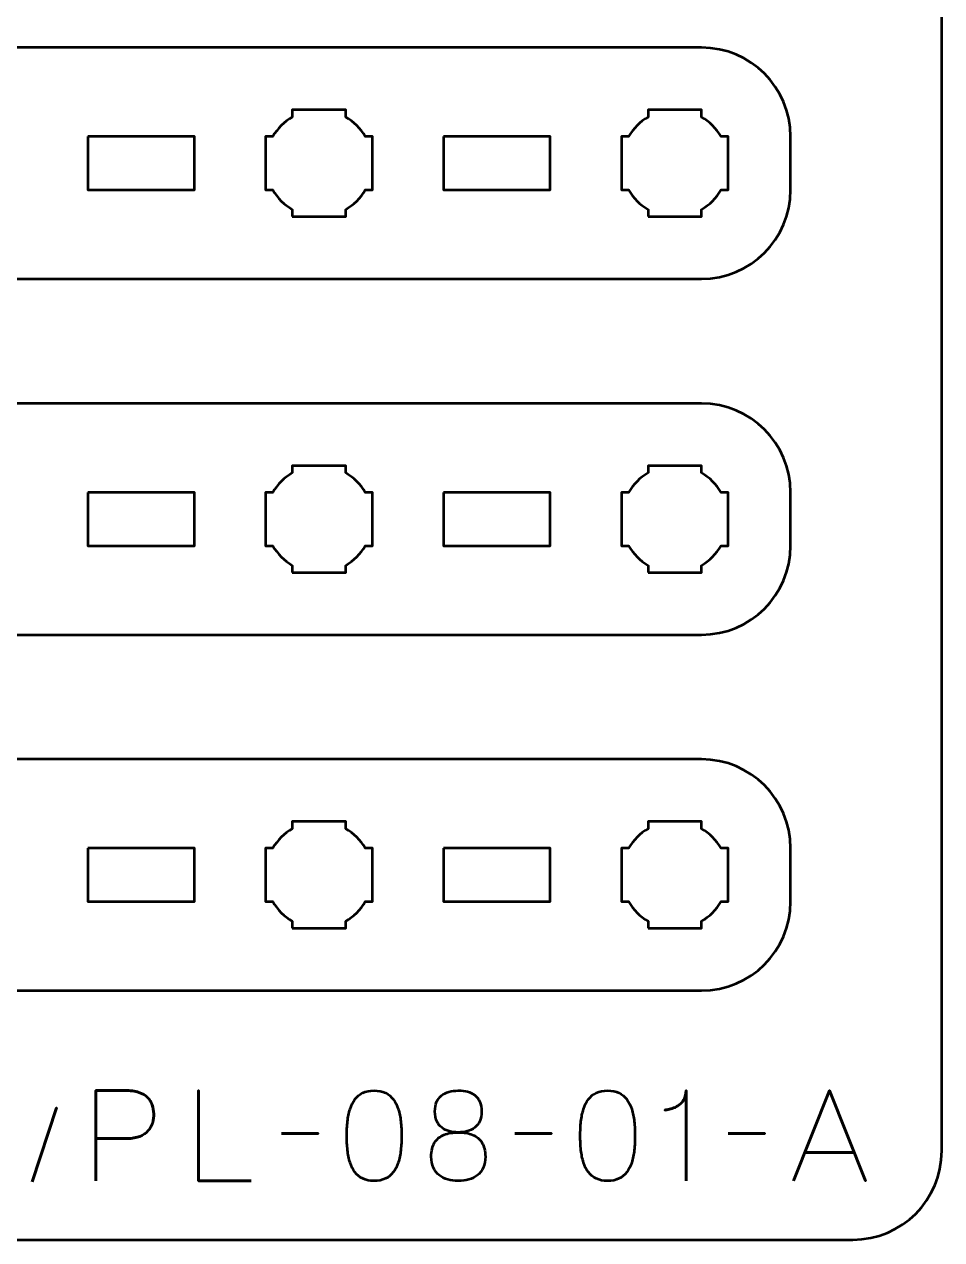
# Model space of a CAD drawing. Header units: centimetres. Extents: x -21 to 0, y -29.7 to 0.
# Drawn here: x -5.16 to 0, y -29.7 to -22.87 of the extents above; entities that cross this region are included whole.
import ezdxf

# ---------------------------------------------------------------- set-up
doc = ezdxf.new("R2010")
doc.units = ezdxf.units.CM
doc.header["$MEASUREMENT"] = 0
doc.layers.add('Layer 1', color=7, linetype='Continuous')

msp = doc.modelspace()

# ---------------------------------------------------------------- linework, layer by layer
at = {"layer": 'Layer 1', "color": 1, "lineweight": 53}
msp.add_open_spline([(-21.00003, -29.19995), (-21.00003, -29.19995), (-21.00003, -5.89992), (-21.00003, -5.89992), (-21.00003, -5.89992), (-21.00003, -5.81709), (-20.93286, -5.74992), (-20.85003, -5.74992), (-20.85003, -5.74992), (-20.7672, -5.74992), (-20.70003, -5.68275), (-20.70003, -5.59992), (-20.70003, -5.59992), (-20.70003, -5.51709), (-20.7672, -5.44992), (-20.85003, -5.44992), (-20.85003, -5.44992), (-20.93286, -5.44992), (-21.00003, -5.38275), (-21.00003, -5.29992), (-21.00003, -5.29992), (-21.00003, -5.21709), (-20.93286, -5.14992), (-20.85003, -5.14992), (-20.85003, -5.14992), (-20.7672, -5.14992), (-20.70003, -5.08275), (-20.70003, -4.99992), (-20.70003, -4.99992), (-20.70003, -4.91709), (-20.7672, -4.84992), (-20.85003, -4.84992), (-20.85003, -4.84992), (-20.93286, -4.84992), (-21.00003, -4.78275), (-21.00003, -4.69992), (-21.00003, -4.69992), (-21.00003, -4.61709), (-20.93286, -4.54992), (-20.85003, -4.54992), (-20.85003, -4.54992), (-20.7672, -4.54992), (-20.70003, -4.48275), (-20.70003, -4.39992), (-20.70003, -4.39992), (-20.70003, -4.31709), (-20.7672, -4.24992), (-20.85003, -4.24992), (-20.85003, -4.24992), (-20.93286, -4.24992), (-21.00003, -4.18275), (-21.00003, -4.09992), (-21.00003, -4.09992), (-21.00003, -4.01709), (-20.93286, -3.94992), (-20.85003, -3.94992), (-20.85003, -3.94992), (-20.7672, -3.94992), (-20.70003, -3.88275), (-20.70003, -3.79992), (-20.70003, -3.79992), (-20.70003, -3.71709), (-20.7672, -3.64992), (-20.85003, -3.64992), (-20.85003, -3.64992), (-20.93286, -3.64992), (-21.00003, -3.58275), (-21.00003, -3.49992), (-21.00003, -3.49992), (-21.00003, -3.41709), (-20.93286, -3.34992), (-20.85003, -3.34992), (-20.85003, -3.34992), (-20.7672, -3.34992), (-20.70003, -3.28275), (-20.70003, -3.19992), (-20.70003, -3.19992), (-20.70003, -3.11709), (-20.7672, -3.04992), (-20.85003, -3.04992), (-20.85003, -3.04992), (-20.93286, -3.04992), (-21.00003, -2.98275), (-21.00003, -2.89992), (-21.00003, -2.89992), (-21.00003, -2.81709), (-20.93286, -2.74992), (-20.85003, -2.74992), (-20.85003, -2.74992), (-20.7672, -2.74992), (-20.70003, -2.68275), (-20.70003, -2.59992), (-20.70003, -2.59992), (-20.70003, -2.51709), (-20.7672, -2.44992), (-20.85003, -2.44992), (-20.85003, -2.44992), (-20.93286, -2.44992), (-21.00003, -2.38275), (-21.00003, -2.29992), (-21.00003, -2.29992), (-21.00003, -2.21709), (-20.93286, -2.14992), (-20.85003, -2.14992), (-20.85003, -2.14992), (-20.7672, -2.14992), (-20.70003, -2.08275), (-20.70003, -1.99992), (-20.70003, -1.99992), (-20.70003, -1.91709), (-20.7672, -1.84992), (-20.85003, -1.84992), (-20.85003, -1.84992), (-20.93286, -1.84992), (-21.00003, -1.78275), (-21.00003, -1.69992), (-21.00003, -1.69992), (-21.00003, -1.61709), (-20.93286, -1.54992), (-20.85003, -1.54992), (-20.85003, -1.54992), (-20.7672, -1.54992), (-20.70003, -1.48275), (-20.70003, -1.39992), (-20.70003, -1.39992), (-20.70003, -1.31709), (-20.7672, -1.24992), (-20.85003, -1.24992), (-20.85003, -1.24992), (-20.93286, -1.24992), (-21.00003, -1.18275), (-21.00003, -1.09992), (-21.00003, -1.09992), (-21.00003, -1.09992), (-21.00003, -0.49992), (-21.00003, -0.49992), (-21.00003, -0.49992), (-21.00003, -0.22295), (-20.77694, 0.00004), (-20.49994, 0.00004), (-20.49994, 0.00004), (-20.49994, 0.00004), (-0.50008, 0.00004), (-0.50008, 0.00004), (-0.50008, 0.00004), (-0.22294, 0.00004), (0.00002, -0.22295), (0.00002, -0.49992), (0.00002, -0.49992), (0.00002, -0.49992), (0.00002, -29.19995), (0.00002, -29.19995), (0.00002, -29.19995), (0.00002, -29.47695), (-0.22294, -29.70004), (-0.50008, -29.70004), (-0.50008, -29.70004), (-0.50008, -29.70004), (-20.49994, -29.70004), (-20.49994, -29.70004), (-20.49994, -29.70004), (-20.77694, -29.70004), (-21.00003, -29.47695), (-21.00003, -29.19995)], degree=3, knots=[0, 0, 0, 0, 0.0243902, 0.0243902, 0.0243902, 0.0243902, 0.0487805, 0.0487805, 0.0487805, 0.0487805, 0.0731707, 0.0731707, 0.0731707, 0.0731707, 0.097561, 0.097561, 0.097561, 0.097561, 0.1219512, 0.1219512, 0.1219512, 0.1219512, 0.1463415, 0.1463415, 0.1463415, 0.1463415, 0.1707317, 0.1707317, 0.1707317, 0.1707317, 0.195122, 0.195122, 0.195122, 0.195122, 0.2195122, 0.2195122, 0.2195122, 0.2195122, 0.2439024, 0.2439024, 0.2439024, 0.2439024, 0.2682927, 0.2682927, 0.2682927, 0.2682927, 0.2926829, 0.2926829, 0.2926829, 0.2926829, 0.3170732, 0.3170732, 0.3170732, 0.3170732, 0.3414634, 0.3414634, 0.3414634, 0.3414634, 0.3658537, 0.3658537, 0.3658537, 0.3658537, 0.3902439, 0.3902439, 0.3902439, 0.3902439, 0.4146341, 0.4146341, 0.4146341, 0.4146341, 0.4390244, 0.4390244, 0.4390244, 0.4390244, 0.4634146, 0.4634146, 0.4634146, 0.4634146, 0.4878049, 0.4878049, 0.4878049, 0.4878049, 0.5121951, 0.5121951, 0.5121951, 0.5121951, 0.5365854, 0.5365854, 0.5365854, 0.5365854, 0.5609756, 0.5609756, 0.5609756, 0.5609756, 0.5853659, 0.5853659, 0.5853659, 0.5853659, 0.6097561, 0.6097561, 0.6097561, 0.6097561, 0.6341463, 0.6341463, 0.6341463, 0.6341463, 0.6585366, 0.6585366, 0.6585366, 0.6585366, 0.6829268, 0.6829268, 0.6829268, 0.6829268, 0.7073171, 0.7073171, 0.7073171, 0.7073171, 0.7317073, 0.7317073, 0.7317073, 0.7317073, 0.7560976, 0.7560976, 0.7560976, 0.7560976, 0.7804878, 0.7804878, 0.7804878, 0.7804878, 0.804878, 0.804878, 0.804878, 0.804878, 0.8292683, 0.8292683, 0.8292683, 0.8292683, 0.8536585, 0.8536585, 0.8536585, 0.8536585, 0.8780488, 0.8780488, 0.8780488, 0.8780488, 0.902439, 0.902439, 0.902439, 0.902439, 0.9268293, 0.9268293, 0.9268293, 0.9268293, 0.9512195, 0.9512195, 0.9512195, 0.9512195, 0.9756098, 0.9756098, 0.9756098, 0.9756098, 1, 1, 1, 1], dxfattribs=at)
at = {"layer": 'Layer 1', "color": 3, "lineweight": 53}
for points in [[(-15.64994, -23), (-15.64994, -23), (-1.35006, -23), (-1.35006, -23), (-1.35006, -23), (-1.07292, -23), (-0.84996, -23.22309), (-0.84996, -23.50009), (-0.84996, -23.50009), (-0.84996, -23.50009), (-0.84996, -23.8001), (-0.84996, -23.8001), (-0.84996, -23.8001), (-0.84996, -24.07706), (-1.07292, -24.30002), (-1.35006, -24.30002), (-1.35006, -24.30002), (-1.35006, -24.30002), (-15.64994, -24.30002), (-15.64994, -24.30002), (-15.64994, -24.30002), (-15.92694, -24.30002), (-16.15004, -24.07706), (-16.15004, -23.8001), (-16.15004, -23.8001), (-16.15004, -23.8001), (-16.15004, -23.50009), (-16.15004, -23.50009), (-16.15004, -23.50009), (-16.15004, -23.22309), (-15.92694, -23), (-15.64994, -23)], [(-15.64994, -25), (-15.64994, -25), (-1.35006, -25), (-1.35006, -25), (-1.35006, -25), (-1.07292, -25), (-0.84996, -25.22309), (-0.84996, -25.50009), (-0.84996, -25.50009), (-0.84996, -25.50009), (-0.84996, -25.8001), (-0.84996, -25.8001), (-0.84996, -25.8001), (-0.84996, -26.07706), (-1.07292, -26.30002), (-1.35006, -26.30002), (-1.35006, -26.30002), (-1.35006, -26.30002), (-15.64994, -26.30002), (-15.64994, -26.30002), (-15.64994, -26.30002), (-15.92694, -26.30002), (-16.15004, -26.07706), (-16.15004, -25.8001), (-16.15004, -25.8001), (-16.15004, -25.8001), (-16.15004, -25.50009), (-16.15004, -25.50009), (-16.15004, -25.50009), (-16.15004, -25.22309), (-15.92694, -25), (-15.64994, -25)], [(-15.64994, -27), (-15.64994, -27), (-1.35006, -27), (-1.35006, -27), (-1.35006, -27), (-1.07292, -27), (-0.84996, -27.22309), (-0.84996, -27.50009), (-0.84996, -27.50009), (-0.84996, -27.50009), (-0.84996, -27.8001), (-0.84996, -27.8001), (-0.84996, -27.8001), (-0.84996, -28.07706), (-1.07292, -28.30002), (-1.35006, -28.30002), (-1.35006, -28.30002), (-1.35006, -28.30002), (-15.64994, -28.30002), (-15.64994, -28.30002), (-15.64994, -28.30002), (-15.92694, -28.30002), (-16.15004, -28.07706), (-16.15004, -27.8001), (-16.15004, -27.8001), (-16.15004, -27.8001), (-16.15004, -27.50009), (-16.15004, -27.50009), (-16.15004, -27.50009), (-16.15004, -27.22309), (-15.92694, -27), (-15.64994, -27)]]:
    msp.add_open_spline(points, degree=3, knots=[0, 0, 0, 0, 0.125, 0.125, 0.125, 0.125, 0.25, 0.25, 0.25, 0.25, 0.375, 0.375, 0.375, 0.375, 0.5, 0.5, 0.5, 0.5, 0.625, 0.625, 0.625, 0.625, 0.75, 0.75, 0.75, 0.75, 0.875, 0.875, 0.875, 0.875, 1, 1, 1, 1], dxfattribs=at)
at = {"layer": 'Layer 1', "lineweight": 53}
for points, knots in [([(-3.64999, -23.95003), (-3.64999, -23.95003), (-3.64999, -23.90992), (-3.64999, -23.90992), (-3.64999, -23.90992), (-3.69561, -23.8836), (-3.7335, -23.84557), (-3.75981, -23.8001), (-3.75981, -23.8001), (-3.75981, -23.8001), (-3.80006, -23.8001), (-3.80006, -23.8001), (-3.80006, -23.8001), (-3.80006, -23.8001), (-3.80006, -23.65002), (-3.80006, -23.65002), (-3.80006, -23.65002), (-3.80006, -23.65002), (-3.80006, -23.50009), (-3.80006, -23.50009), (-3.80006, -23.50009), (-3.80006, -23.50009), (-3.75981, -23.50009), (-3.75981, -23.50009), (-3.75981, -23.50009), (-3.7335, -23.45448), (-3.69561, -23.41656), (-3.64999, -23.39024), (-3.64999, -23.39024), (-3.64999, -23.39024), (-3.64999, -23.35002), (-3.64999, -23.35002), (-3.64999, -23.35002), (-3.64999, -23.35002), (-3.50006, -23.35002), (-3.50006, -23.35002), (-3.50006, -23.35002), (-3.50006, -23.35002), (-3.34999, -23.35002), (-3.34999, -23.35002), (-3.34999, -23.35002), (-3.34999, -23.35002), (-3.34999, -23.39024), (-3.34999, -23.39024), (-3.34999, -23.39024), (-3.30452, -23.41656), (-3.26649, -23.45448), (-3.24017, -23.50009), (-3.24017, -23.50009), (-3.24017, -23.50009), (-3.20006, -23.50009), (-3.20006, -23.50009), (-3.20006, -23.50009), (-3.20006, -23.50009), (-3.20006, -23.65002), (-3.20006, -23.65002), (-3.20006, -23.65002), (-3.20006, -23.65002), (-3.20006, -23.8001), (-3.20006, -23.8001), (-3.20006, -23.8001), (-3.20006, -23.8001), (-3.24017, -23.8001), (-3.24017, -23.8001), (-3.24017, -23.8001), (-3.26649, -23.84557), (-3.30452, -23.8836), (-3.34999, -23.90992), (-3.34999, -23.90992), (-3.34999, -23.90992), (-3.34999, -23.95003), (-3.34999, -23.95003), (-3.34999, -23.95003), (-3.34999, -23.95003), (-3.50006, -23.95003), (-3.50006, -23.95003), (-3.50006, -23.95003), (-3.50006, -23.95003), (-3.64999, -23.95003), (-3.64999, -23.95003)], [0, 0, 0, 0, 0.05, 0.05, 0.05, 0.05, 0.1, 0.1, 0.1, 0.1, 0.15, 0.15, 0.15, 0.15, 0.2, 0.2, 0.2, 0.2, 0.25, 0.25, 0.25, 0.25, 0.3, 0.3, 0.3, 0.3, 0.35, 0.35, 0.35, 0.35, 0.4, 0.4, 0.4, 0.4, 0.45, 0.45, 0.45, 0.45, 0.5, 0.5, 0.5, 0.5, 0.55, 0.55, 0.55, 0.55, 0.6, 0.6, 0.6, 0.6, 0.65, 0.65, 0.65, 0.65, 0.7, 0.7, 0.7, 0.7, 0.75, 0.75, 0.75, 0.75, 0.8, 0.8, 0.8, 0.8, 0.85, 0.85, 0.85, 0.85, 0.9, 0.9, 0.9, 0.9, 0.95, 0.95, 0.95, 0.95, 1, 1, 1, 1]), ([(-1.65006, -23.95003), (-1.65006, -23.95003), (-1.65006, -23.90992), (-1.65006, -23.90992), (-1.65006, -23.90992), (-1.69553, -23.8836), (-1.73356, -23.84557), (-1.75988, -23.8001), (-1.75988, -23.8001), (-1.75988, -23.8001), (-1.79999, -23.8001), (-1.79999, -23.8001), (-1.79999, -23.8001), (-1.79999, -23.8001), (-1.79999, -23.65002), (-1.79999, -23.65002), (-1.79999, -23.65002), (-1.79999, -23.65002), (-1.79999, -23.50009), (-1.79999, -23.50009), (-1.79999, -23.50009), (-1.79999, -23.50009), (-1.75988, -23.50009), (-1.75988, -23.50009), (-1.75988, -23.50009), (-1.73356, -23.45448), (-1.69553, -23.41656), (-1.65006, -23.39024), (-1.65006, -23.39024), (-1.65006, -23.39024), (-1.65006, -23.35002), (-1.65006, -23.35002), (-1.65006, -23.35002), (-1.65006, -23.35002), (-1.49999, -23.35002), (-1.49999, -23.35002), (-1.49999, -23.35002), (-1.49999, -23.35002), (-1.35006, -23.35002), (-1.35006, -23.35002), (-1.35006, -23.35002), (-1.35006, -23.35002), (-1.35006, -23.39024), (-1.35006, -23.39024), (-1.35006, -23.39024), (-1.30444, -23.41656), (-1.26656, -23.45448), (-1.2402, -23.50009), (-1.2402, -23.50009), (-1.2402, -23.50009), (-1.19999, -23.50009), (-1.19999, -23.50009), (-1.19999, -23.50009), (-1.19999, -23.50009), (-1.19999, -23.65002), (-1.19999, -23.65002), (-1.19999, -23.65002), (-1.19999, -23.65002), (-1.19999, -23.8001), (-1.19999, -23.8001), (-1.19999, -23.8001), (-1.19999, -23.8001), (-1.2402, -23.8001), (-1.2402, -23.8001), (-1.2402, -23.8001), (-1.26656, -23.84557), (-1.30444, -23.8836), (-1.35006, -23.90992), (-1.35006, -23.90992), (-1.35006, -23.90992), (-1.35006, -23.95003), (-1.35006, -23.95003), (-1.35006, -23.95003), (-1.35006, -23.95003), (-1.49999, -23.95003), (-1.49999, -23.95003), (-1.49999, -23.95003), (-1.49999, -23.95003), (-1.65006, -23.95003), (-1.65006, -23.95003)], [0, 0, 0, 0, 0.05, 0.05, 0.05, 0.05, 0.1, 0.1, 0.1, 0.1, 0.15, 0.15, 0.15, 0.15, 0.2, 0.2, 0.2, 0.2, 0.25, 0.25, 0.25, 0.25, 0.3, 0.3, 0.3, 0.3, 0.35, 0.35, 0.35, 0.35, 0.4, 0.4, 0.4, 0.4, 0.45, 0.45, 0.45, 0.45, 0.5, 0.5, 0.5, 0.5, 0.55, 0.55, 0.55, 0.55, 0.6, 0.6, 0.6, 0.6, 0.65, 0.65, 0.65, 0.65, 0.7, 0.7, 0.7, 0.7, 0.75, 0.75, 0.75, 0.75, 0.8, 0.8, 0.8, 0.8, 0.85, 0.85, 0.85, 0.85, 0.9, 0.9, 0.9, 0.9, 0.95, 0.95, 0.95, 0.95, 1, 1, 1, 1]), ([(-4.79998, -23.50009), (-4.79998, -23.50009), (-4.19997, -23.50009), (-4.19997, -23.50009), (-4.19997, -23.50009), (-4.19997, -23.50009), (-4.19997, -23.8001), (-4.19997, -23.8001), (-4.19997, -23.8001), (-4.19997, -23.8001), (-4.79998, -23.8001), (-4.79998, -23.8001), (-4.79998, -23.8001), (-4.79998, -23.8001), (-4.79998, -23.50009), (-4.79998, -23.50009)], [0, 0, 0, 0, 0.25, 0.25, 0.25, 0.25, 0.5, 0.5, 0.5, 0.5, 0.75, 0.75, 0.75, 0.75, 1, 1, 1, 1]), ([(-2.80001, -23.50009), (-2.80001, -23.50009), (-2.20001, -23.50009), (-2.20001, -23.50009), (-2.20001, -23.50009), (-2.20001, -23.50009), (-2.20001, -23.8001), (-2.20001, -23.8001), (-2.20001, -23.8001), (-2.20001, -23.8001), (-2.80001, -23.8001), (-2.80001, -23.8001), (-2.80001, -23.8001), (-2.80001, -23.8001), (-2.80001, -23.50009), (-2.80001, -23.50009)], [0, 0, 0, 0, 0.25, 0.25, 0.25, 0.25, 0.5, 0.5, 0.5, 0.5, 0.75, 0.75, 0.75, 0.75, 1, 1, 1, 1]), ([(-3.64999, -25.95003), (-3.64999, -25.95003), (-3.64999, -25.90992), (-3.64999, -25.90992), (-3.64999, -25.90992), (-3.69561, -25.8836), (-3.7335, -25.84557), (-3.75981, -25.8001), (-3.75981, -25.8001), (-3.75981, -25.8001), (-3.80006, -25.8001), (-3.80006, -25.8001), (-3.80006, -25.8001), (-3.80006, -25.8001), (-3.80006, -25.65002), (-3.80006, -25.65002), (-3.80006, -25.65002), (-3.80006, -25.65002), (-3.80006, -25.50009), (-3.80006, -25.50009), (-3.80006, -25.50009), (-3.80006, -25.50009), (-3.75981, -25.50009), (-3.75981, -25.50009), (-3.75981, -25.50009), (-3.7335, -25.45448), (-3.69561, -25.41656), (-3.64999, -25.39024), (-3.64999, -25.39024), (-3.64999, -25.39024), (-3.64999, -25.35002), (-3.64999, -25.35002), (-3.64999, -25.35002), (-3.64999, -25.35002), (-3.50006, -25.35002), (-3.50006, -25.35002), (-3.50006, -25.35002), (-3.50006, -25.35002), (-3.34999, -25.35002), (-3.34999, -25.35002), (-3.34999, -25.35002), (-3.34999, -25.35002), (-3.34999, -25.39024), (-3.34999, -25.39024), (-3.34999, -25.39024), (-3.30452, -25.41656), (-3.26649, -25.45448), (-3.24017, -25.50009), (-3.24017, -25.50009), (-3.24017, -25.50009), (-3.20006, -25.50009), (-3.20006, -25.50009), (-3.20006, -25.50009), (-3.20006, -25.50009), (-3.20006, -25.65002), (-3.20006, -25.65002), (-3.20006, -25.65002), (-3.20006, -25.65002), (-3.20006, -25.8001), (-3.20006, -25.8001), (-3.20006, -25.8001), (-3.20006, -25.8001), (-3.24017, -25.8001), (-3.24017, -25.8001), (-3.24017, -25.8001), (-3.26649, -25.84557), (-3.30452, -25.8836), (-3.34999, -25.90992), (-3.34999, -25.90992), (-3.34999, -25.90992), (-3.34999, -25.95003), (-3.34999, -25.95003), (-3.34999, -25.95003), (-3.34999, -25.95003), (-3.50006, -25.95003), (-3.50006, -25.95003), (-3.50006, -25.95003), (-3.50006, -25.95003), (-3.64999, -25.95003), (-3.64999, -25.95003)], [0, 0, 0, 0, 0.05, 0.05, 0.05, 0.05, 0.1, 0.1, 0.1, 0.1, 0.15, 0.15, 0.15, 0.15, 0.2, 0.2, 0.2, 0.2, 0.25, 0.25, 0.25, 0.25, 0.3, 0.3, 0.3, 0.3, 0.35, 0.35, 0.35, 0.35, 0.4, 0.4, 0.4, 0.4, 0.45, 0.45, 0.45, 0.45, 0.5, 0.5, 0.5, 0.5, 0.55, 0.55, 0.55, 0.55, 0.6, 0.6, 0.6, 0.6, 0.65, 0.65, 0.65, 0.65, 0.7, 0.7, 0.7, 0.7, 0.75, 0.75, 0.75, 0.75, 0.8, 0.8, 0.8, 0.8, 0.85, 0.85, 0.85, 0.85, 0.9, 0.9, 0.9, 0.9, 0.95, 0.95, 0.95, 0.95, 1, 1, 1, 1]), ([(-1.65006, -25.95003), (-1.65006, -25.95003), (-1.65006, -25.90992), (-1.65006, -25.90992), (-1.65006, -25.90992), (-1.69553, -25.8836), (-1.73356, -25.84557), (-1.75988, -25.8001), (-1.75988, -25.8001), (-1.75988, -25.8001), (-1.79999, -25.8001), (-1.79999, -25.8001), (-1.79999, -25.8001), (-1.79999, -25.8001), (-1.79999, -25.65002), (-1.79999, -25.65002), (-1.79999, -25.65002), (-1.79999, -25.65002), (-1.79999, -25.50009), (-1.79999, -25.50009), (-1.79999, -25.50009), (-1.79999, -25.50009), (-1.75988, -25.50009), (-1.75988, -25.50009), (-1.75988, -25.50009), (-1.73356, -25.45448), (-1.69553, -25.41656), (-1.65006, -25.39024), (-1.65006, -25.39024), (-1.65006, -25.39024), (-1.65006, -25.35002), (-1.65006, -25.35002), (-1.65006, -25.35002), (-1.65006, -25.35002), (-1.49999, -25.35002), (-1.49999, -25.35002), (-1.49999, -25.35002), (-1.49999, -25.35002), (-1.35006, -25.35002), (-1.35006, -25.35002), (-1.35006, -25.35002), (-1.35006, -25.35002), (-1.35006, -25.39024), (-1.35006, -25.39024), (-1.35006, -25.39024), (-1.30444, -25.41656), (-1.26656, -25.45448), (-1.2402, -25.50009), (-1.2402, -25.50009), (-1.2402, -25.50009), (-1.19999, -25.50009), (-1.19999, -25.50009), (-1.19999, -25.50009), (-1.19999, -25.50009), (-1.19999, -25.65002), (-1.19999, -25.65002), (-1.19999, -25.65002), (-1.19999, -25.65002), (-1.19999, -25.8001), (-1.19999, -25.8001), (-1.19999, -25.8001), (-1.19999, -25.8001), (-1.2402, -25.8001), (-1.2402, -25.8001), (-1.2402, -25.8001), (-1.26656, -25.84557), (-1.30444, -25.8836), (-1.35006, -25.90992), (-1.35006, -25.90992), (-1.35006, -25.90992), (-1.35006, -25.95003), (-1.35006, -25.95003), (-1.35006, -25.95003), (-1.35006, -25.95003), (-1.49999, -25.95003), (-1.49999, -25.95003), (-1.49999, -25.95003), (-1.49999, -25.95003), (-1.65006, -25.95003), (-1.65006, -25.95003)], [0, 0, 0, 0, 0.05, 0.05, 0.05, 0.05, 0.1, 0.1, 0.1, 0.1, 0.15, 0.15, 0.15, 0.15, 0.2, 0.2, 0.2, 0.2, 0.25, 0.25, 0.25, 0.25, 0.3, 0.3, 0.3, 0.3, 0.35, 0.35, 0.35, 0.35, 0.4, 0.4, 0.4, 0.4, 0.45, 0.45, 0.45, 0.45, 0.5, 0.5, 0.5, 0.5, 0.55, 0.55, 0.55, 0.55, 0.6, 0.6, 0.6, 0.6, 0.65, 0.65, 0.65, 0.65, 0.7, 0.7, 0.7, 0.7, 0.75, 0.75, 0.75, 0.75, 0.8, 0.8, 0.8, 0.8, 0.85, 0.85, 0.85, 0.85, 0.9, 0.9, 0.9, 0.9, 0.95, 0.95, 0.95, 0.95, 1, 1, 1, 1]), ([(-4.79998, -25.50009), (-4.79998, -25.50009), (-4.19997, -25.50009), (-4.19997, -25.50009), (-4.19997, -25.50009), (-4.19997, -25.50009), (-4.19997, -25.8001), (-4.19997, -25.8001), (-4.19997, -25.8001), (-4.19997, -25.8001), (-4.79998, -25.8001), (-4.79998, -25.8001), (-4.79998, -25.8001), (-4.79998, -25.8001), (-4.79998, -25.50009), (-4.79998, -25.50009)], [0, 0, 0, 0, 0.25, 0.25, 0.25, 0.25, 0.5, 0.5, 0.5, 0.5, 0.75, 0.75, 0.75, 0.75, 1, 1, 1, 1]), ([(-2.80001, -25.50009), (-2.80001, -25.50009), (-2.20001, -25.50009), (-2.20001, -25.50009), (-2.20001, -25.50009), (-2.20001, -25.50009), (-2.20001, -25.8001), (-2.20001, -25.8001), (-2.20001, -25.8001), (-2.20001, -25.8001), (-2.80001, -25.8001), (-2.80001, -25.8001), (-2.80001, -25.8001), (-2.80001, -25.8001), (-2.80001, -25.50009), (-2.80001, -25.50009)], [0, 0, 0, 0, 0.25, 0.25, 0.25, 0.25, 0.5, 0.5, 0.5, 0.5, 0.75, 0.75, 0.75, 0.75, 1, 1, 1, 1]), ([(-3.64999, -27.95003), (-3.64999, -27.95003), (-3.64999, -27.90992), (-3.64999, -27.90992), (-3.64999, -27.90992), (-3.69561, -27.8836), (-3.7335, -27.84557), (-3.75981, -27.8001), (-3.75981, -27.8001), (-3.75981, -27.8001), (-3.80006, -27.8001), (-3.80006, -27.8001), (-3.80006, -27.8001), (-3.80006, -27.8001), (-3.80006, -27.65002), (-3.80006, -27.65002), (-3.80006, -27.65002), (-3.80006, -27.65002), (-3.80006, -27.50009), (-3.80006, -27.50009), (-3.80006, -27.50009), (-3.80006, -27.50009), (-3.75981, -27.50009), (-3.75981, -27.50009), (-3.75981, -27.50009), (-3.7335, -27.45448), (-3.69561, -27.41656), (-3.64999, -27.39024), (-3.64999, -27.39024), (-3.64999, -27.39024), (-3.64999, -27.35002), (-3.64999, -27.35002), (-3.64999, -27.35002), (-3.64999, -27.35002), (-3.50006, -27.35002), (-3.50006, -27.35002), (-3.50006, -27.35002), (-3.50006, -27.35002), (-3.34999, -27.35002), (-3.34999, -27.35002), (-3.34999, -27.35002), (-3.34999, -27.35002), (-3.34999, -27.39024), (-3.34999, -27.39024), (-3.34999, -27.39024), (-3.30452, -27.41656), (-3.26649, -27.45448), (-3.24017, -27.50009), (-3.24017, -27.50009), (-3.24017, -27.50009), (-3.20006, -27.50009), (-3.20006, -27.50009), (-3.20006, -27.50009), (-3.20006, -27.50009), (-3.20006, -27.65002), (-3.20006, -27.65002), (-3.20006, -27.65002), (-3.20006, -27.65002), (-3.20006, -27.8001), (-3.20006, -27.8001), (-3.20006, -27.8001), (-3.20006, -27.8001), (-3.24017, -27.8001), (-3.24017, -27.8001), (-3.24017, -27.8001), (-3.26649, -27.84557), (-3.30452, -27.8836), (-3.34999, -27.90992), (-3.34999, -27.90992), (-3.34999, -27.90992), (-3.34999, -27.95003), (-3.34999, -27.95003), (-3.34999, -27.95003), (-3.34999, -27.95003), (-3.50006, -27.95003), (-3.50006, -27.95003), (-3.50006, -27.95003), (-3.50006, -27.95003), (-3.64999, -27.95003), (-3.64999, -27.95003)], [0, 0, 0, 0, 0.05, 0.05, 0.05, 0.05, 0.1, 0.1, 0.1, 0.1, 0.15, 0.15, 0.15, 0.15, 0.2, 0.2, 0.2, 0.2, 0.25, 0.25, 0.25, 0.25, 0.3, 0.3, 0.3, 0.3, 0.35, 0.35, 0.35, 0.35, 0.4, 0.4, 0.4, 0.4, 0.45, 0.45, 0.45, 0.45, 0.5, 0.5, 0.5, 0.5, 0.55, 0.55, 0.55, 0.55, 0.6, 0.6, 0.6, 0.6, 0.65, 0.65, 0.65, 0.65, 0.7, 0.7, 0.7, 0.7, 0.75, 0.75, 0.75, 0.75, 0.8, 0.8, 0.8, 0.8, 0.85, 0.85, 0.85, 0.85, 0.9, 0.9, 0.9, 0.9, 0.95, 0.95, 0.95, 0.95, 1, 1, 1, 1]), ([(-1.65006, -27.95003), (-1.65006, -27.95003), (-1.65006, -27.90992), (-1.65006, -27.90992), (-1.65006, -27.90992), (-1.69553, -27.8836), (-1.73356, -27.84557), (-1.75988, -27.8001), (-1.75988, -27.8001), (-1.75988, -27.8001), (-1.79999, -27.8001), (-1.79999, -27.8001), (-1.79999, -27.8001), (-1.79999, -27.8001), (-1.79999, -27.65002), (-1.79999, -27.65002), (-1.79999, -27.65002), (-1.79999, -27.65002), (-1.79999, -27.50009), (-1.79999, -27.50009), (-1.79999, -27.50009), (-1.79999, -27.50009), (-1.75988, -27.50009), (-1.75988, -27.50009), (-1.75988, -27.50009), (-1.73356, -27.45448), (-1.69553, -27.41656), (-1.65006, -27.39024), (-1.65006, -27.39024), (-1.65006, -27.39024), (-1.65006, -27.35002), (-1.65006, -27.35002), (-1.65006, -27.35002), (-1.65006, -27.35002), (-1.49999, -27.35002), (-1.49999, -27.35002), (-1.49999, -27.35002), (-1.49999, -27.35002), (-1.35006, -27.35002), (-1.35006, -27.35002), (-1.35006, -27.35002), (-1.35006, -27.35002), (-1.35006, -27.39024), (-1.35006, -27.39024), (-1.35006, -27.39024), (-1.30444, -27.41656), (-1.26656, -27.45448), (-1.2402, -27.50009), (-1.2402, -27.50009), (-1.2402, -27.50009), (-1.19999, -27.50009), (-1.19999, -27.50009), (-1.19999, -27.50009), (-1.19999, -27.50009), (-1.19999, -27.65002), (-1.19999, -27.65002), (-1.19999, -27.65002), (-1.19999, -27.65002), (-1.19999, -27.8001), (-1.19999, -27.8001), (-1.19999, -27.8001), (-1.19999, -27.8001), (-1.2402, -27.8001), (-1.2402, -27.8001), (-1.2402, -27.8001), (-1.26656, -27.84557), (-1.30444, -27.8836), (-1.35006, -27.90992), (-1.35006, -27.90992), (-1.35006, -27.90992), (-1.35006, -27.95003), (-1.35006, -27.95003), (-1.35006, -27.95003), (-1.35006, -27.95003), (-1.49999, -27.95003), (-1.49999, -27.95003), (-1.49999, -27.95003), (-1.49999, -27.95003), (-1.65006, -27.95003), (-1.65006, -27.95003)], [0, 0, 0, 0, 0.05, 0.05, 0.05, 0.05, 0.1, 0.1, 0.1, 0.1, 0.15, 0.15, 0.15, 0.15, 0.2, 0.2, 0.2, 0.2, 0.25, 0.25, 0.25, 0.25, 0.3, 0.3, 0.3, 0.3, 0.35, 0.35, 0.35, 0.35, 0.4, 0.4, 0.4, 0.4, 0.45, 0.45, 0.45, 0.45, 0.5, 0.5, 0.5, 0.5, 0.55, 0.55, 0.55, 0.55, 0.6, 0.6, 0.6, 0.6, 0.65, 0.65, 0.65, 0.65, 0.7, 0.7, 0.7, 0.7, 0.75, 0.75, 0.75, 0.75, 0.8, 0.8, 0.8, 0.8, 0.85, 0.85, 0.85, 0.85, 0.9, 0.9, 0.9, 0.9, 0.95, 0.95, 0.95, 0.95, 1, 1, 1, 1]), ([(-4.79998, -27.50009), (-4.79998, -27.50009), (-4.19997, -27.50009), (-4.19997, -27.50009), (-4.19997, -27.50009), (-4.19997, -27.50009), (-4.19997, -27.8001), (-4.19997, -27.8001), (-4.19997, -27.8001), (-4.19997, -27.8001), (-4.79998, -27.8001), (-4.79998, -27.8001), (-4.79998, -27.8001), (-4.79998, -27.8001), (-4.79998, -27.50009), (-4.79998, -27.50009)], [0, 0, 0, 0, 0.25, 0.25, 0.25, 0.25, 0.5, 0.5, 0.5, 0.5, 0.75, 0.75, 0.75, 0.75, 1, 1, 1, 1]), ([(-2.80001, -27.50009), (-2.80001, -27.50009), (-2.20001, -27.50009), (-2.20001, -27.50009), (-2.20001, -27.50009), (-2.20001, -27.50009), (-2.20001, -27.8001), (-2.20001, -27.8001), (-2.20001, -27.8001), (-2.20001, -27.8001), (-2.80001, -27.8001), (-2.80001, -27.8001), (-2.80001, -27.8001), (-2.80001, -27.8001), (-2.80001, -27.50009), (-2.80001, -27.50009)], [0, 0, 0, 0, 0.25, 0.25, 0.25, 0.25, 0.5, 0.5, 0.5, 0.5, 0.75, 0.75, 0.75, 0.75, 1, 1, 1, 1])]:
    msp.add_open_spline(points, degree=3, knots=knots, dxfattribs=at)
at = {"layer": 'Layer 1', "color": 5, "lineweight": 53}
for points, knots in [([(-4.75502, -29.36992), (-4.75502, -29.36992), (-4.75502, -28.86121), (-4.75502, -28.86121), (-4.75502, -28.86121), (-4.75502, -28.86121), (-4.59274, -28.86121), (-4.59274, -28.86121), (-4.59274, -28.86121), (-4.56028, -28.86133), (-4.53359, -28.86497), (-4.51254, -28.87203), (-4.51254, -28.87203), (-4.49161, -28.87897), (-4.47515, -28.88861), (-4.46327, -28.90084), (-4.46327, -28.90084), (-4.45139, -28.91295), (-4.44293, -28.92683), (-4.43775, -28.94247), (-4.43775, -28.94247), (-4.4327, -28.95811), (-4.42976, -28.97445), (-4.42905, -28.99174), (-4.42905, -28.99174), (-4.42823, -29.00903), (-4.43023, -29.02596), (-4.43493, -29.04242), (-4.43493, -29.04242), (-4.43975, -29.05889), (-4.44787, -29.07382), (-4.45951, -29.08723), (-4.45951, -29.08723), (-4.47103, -29.10063), (-4.48667, -29.11133), (-4.50631, -29.11921), (-4.50631, -29.11921), (-4.52595, -29.12721), (-4.55029, -29.13121), (-4.57933, -29.13144), (-4.57933, -29.13144), (-4.57933, -29.13144), (-4.75502, -29.13144), (-4.75502, -29.13144), (-4.75502, -29.13144), (-4.75502, -29.13144), (-4.57933, -29.13144), (-4.57933, -29.13144), (-4.57933, -29.13144), (-4.55088, -29.13121), (-4.52677, -29.12721), (-4.50725, -29.11921), (-4.50725, -29.11921), (-4.48761, -29.11133), (-4.47197, -29.10063), (-4.46021, -29.08723), (-4.46021, -29.08723), (-4.44857, -29.07382), (-4.44022, -29.05889), (-4.43528, -29.04242), (-4.43528, -29.04242), (-4.43034, -29.02596), (-4.42823, -29.00903), (-4.42905, -28.99174), (-4.42905, -28.99174), (-4.42976, -28.97445), (-4.4327, -28.95811), (-4.43799, -28.94247), (-4.43799, -28.94247), (-4.44316, -28.92683), (-4.45186, -28.91295), (-4.46374, -28.90084), (-4.46374, -28.90084), (-4.47573, -28.88861), (-4.4922, -28.87897), (-4.51313, -28.87203), (-4.51313, -28.87203), (-4.53418, -28.86497), (-4.56064, -28.86133), (-4.59274, -28.86121), (-4.59274, -28.86121), (-4.59274, -28.86121), (-4.75502, -28.86121), (-4.75502, -28.86121), (-4.75502, -28.86121), (-4.75502, -28.86121), (-4.75502, -29.36992), (-4.75502, -29.36992)], [0, 0, 0, 0, 0.0454545, 0.0454545, 0.0454545, 0.0454545, 0.0909091, 0.0909091, 0.0909091, 0.0909091, 0.1363636, 0.1363636, 0.1363636, 0.1363636, 0.1818182, 0.1818182, 0.1818182, 0.1818182, 0.2272727, 0.2272727, 0.2272727, 0.2272727, 0.2727273, 0.2727273, 0.2727273, 0.2727273, 0.3181818, 0.3181818, 0.3181818, 0.3181818, 0.3636364, 0.3636364, 0.3636364, 0.3636364, 0.4090909, 0.4090909, 0.4090909, 0.4090909, 0.4545455, 0.4545455, 0.4545455, 0.4545455, 0.5, 0.5, 0.5, 0.5, 0.5454545, 0.5454545, 0.5454545, 0.5454545, 0.5909091, 0.5909091, 0.5909091, 0.5909091, 0.6363636, 0.6363636, 0.6363636, 0.6363636, 0.6818182, 0.6818182, 0.6818182, 0.6818182, 0.7272727, 0.7272727, 0.7272727, 0.7272727, 0.7727273, 0.7727273, 0.7727273, 0.7727273, 0.8181818, 0.8181818, 0.8181818, 0.8181818, 0.8636364, 0.8636364, 0.8636364, 0.8636364, 0.9090909, 0.9090909, 0.9090909, 0.9090909, 0.9545455, 0.9545455, 0.9545455, 0.9545455, 1, 1, 1, 1]), ([(-3.88083, -29.36992), (-3.88083, -29.36992), (-4.17787, -29.36992), (-4.17787, -29.36992), (-4.17787, -29.36992), (-4.17787, -29.36992), (-4.17787, -28.86121), (-4.17787, -28.86121), (-4.17787, -28.86121), (-4.17787, -28.86121), (-4.17787, -29.36992), (-4.17787, -29.36992), (-4.17787, -29.36992), (-4.17787, -29.36992), (-3.88083, -29.36992), (-3.88083, -29.36992)], [0, 0, 0, 0, 0.25, 0.25, 0.25, 0.25, 0.5, 0.5, 0.5, 0.5, 0.75, 0.75, 0.75, 0.75, 1, 1, 1, 1]), ([(-3.19009, -29.36992), (-3.16539, -29.3698), (-3.14411, -29.36545), (-3.12635, -29.35698), (-3.12635, -29.35698), (-3.10871, -29.34852), (-3.09401, -29.33641), (-3.08225, -29.321), (-3.08225, -29.321), (-3.07061, -29.30548), (-3.06144, -29.28713), (-3.05462, -29.26597), (-3.05462, -29.26597), (-3.04792, -29.2448), (-3.0431, -29.22163), (-3.04039, -29.19623), (-3.04039, -29.19623), (-3.03757, -29.17083), (-3.03616, -29.14414), (-3.03628, -29.11592), (-3.03628, -29.11592), (-3.03616, -29.08781), (-3.03757, -29.06112), (-3.04039, -29.03584), (-3.04039, -29.03584), (-3.0431, -29.01055), (-3.04792, -28.98727), (-3.05462, -28.9661), (-3.05462, -28.9661), (-3.06144, -28.94506), (-3.07061, -28.92671), (-3.08225, -28.91107), (-3.08225, -28.91107), (-3.09401, -28.89555), (-3.10871, -28.88344), (-3.12635, -28.87497), (-3.12635, -28.87497), (-3.14411, -28.86639), (-3.16539, -28.86203), (-3.19009, -28.86192), (-3.19009, -28.86192), (-3.21478, -28.86203), (-3.23607, -28.86639), (-3.25382, -28.87497), (-3.25382, -28.87497), (-3.27146, -28.88344), (-3.28616, -28.89555), (-3.29792, -28.91107), (-3.29792, -28.91107), (-3.30956, -28.92671), (-3.31873, -28.94506), (-3.32555, -28.9661), (-3.32555, -28.9661), (-3.33226, -28.98727), (-3.33708, -29.01055), (-3.33978, -29.03584), (-3.33978, -29.03584), (-3.34261, -29.06112), (-3.34402, -29.08781), (-3.3439, -29.11592), (-3.3439, -29.11592), (-3.34402, -29.14414), (-3.34261, -29.17083), (-3.33978, -29.19623), (-3.33978, -29.19623), (-3.33708, -29.22163), (-3.33226, -29.2448), (-3.32555, -29.26597), (-3.32555, -29.26597), (-3.31873, -29.28713), (-3.30956, -29.30548), (-3.29792, -29.321), (-3.29792, -29.321), (-3.28616, -29.33641), (-3.27146, -29.34852), (-3.25382, -29.35698), (-3.25382, -29.35698), (-3.23607, -29.36545), (-3.21478, -29.3698), (-3.19009, -29.36992)], [0, 0, 0, 0, 0.05, 0.05, 0.05, 0.05, 0.1, 0.1, 0.1, 0.1, 0.15, 0.15, 0.15, 0.15, 0.2, 0.2, 0.2, 0.2, 0.25, 0.25, 0.25, 0.25, 0.3, 0.3, 0.3, 0.3, 0.35, 0.35, 0.35, 0.35, 0.4, 0.4, 0.4, 0.4, 0.45, 0.45, 0.45, 0.45, 0.5, 0.5, 0.5, 0.5, 0.55, 0.55, 0.55, 0.55, 0.6, 0.6, 0.6, 0.6, 0.65, 0.65, 0.65, 0.65, 0.7, 0.7, 0.7, 0.7, 0.75, 0.75, 0.75, 0.75, 0.8, 0.8, 0.8, 0.8, 0.85, 0.85, 0.85, 0.85, 0.9, 0.9, 0.9, 0.9, 0.95, 0.95, 0.95, 0.95, 1, 1, 1, 1]), ([(-3.19009, -29.36992), (-3.16539, -29.3698), (-3.14411, -29.36545), (-3.12635, -29.35698), (-3.12635, -29.35698), (-3.10871, -29.34852), (-3.09401, -29.33641), (-3.08225, -29.321), (-3.08225, -29.321), (-3.07061, -29.30548), (-3.06144, -29.28713), (-3.05462, -29.26597), (-3.05462, -29.26597), (-3.04792, -29.2448), (-3.0431, -29.22163), (-3.04039, -29.19623), (-3.04039, -29.19623), (-3.03757, -29.17083), (-3.03616, -29.14414), (-3.03628, -29.11592), (-3.03628, -29.11592), (-3.03616, -29.08781), (-3.03757, -29.06112), (-3.04039, -29.03584), (-3.04039, -29.03584), (-3.0431, -29.01055), (-3.04792, -28.98727), (-3.05462, -28.9661), (-3.05462, -28.9661), (-3.06144, -28.94506), (-3.07061, -28.92671), (-3.08225, -28.91107), (-3.08225, -28.91107), (-3.09401, -28.89555), (-3.10871, -28.88344), (-3.12635, -28.87497), (-3.12635, -28.87497), (-3.14411, -28.86639), (-3.16539, -28.86203), (-3.19009, -28.86192), (-3.19009, -28.86192), (-3.21478, -28.86203), (-3.23607, -28.86639), (-3.25382, -28.87497), (-3.25382, -28.87497), (-3.27146, -28.88344), (-3.28616, -28.89555), (-3.29792, -28.91107), (-3.29792, -28.91107), (-3.30956, -28.92671), (-3.31873, -28.94506), (-3.32555, -28.9661), (-3.32555, -28.9661), (-3.33226, -28.98727), (-3.33708, -29.01055), (-3.33978, -29.03584), (-3.33978, -29.03584), (-3.34261, -29.06112), (-3.34402, -29.08781), (-3.3439, -29.11592), (-3.3439, -29.11592), (-3.34402, -29.14414), (-3.34261, -29.17083), (-3.33978, -29.19623), (-3.33978, -29.19623), (-3.33708, -29.22163), (-3.33226, -29.2448), (-3.32555, -29.26597), (-3.32555, -29.26597), (-3.31873, -29.28713), (-3.30956, -29.30548), (-3.29792, -29.321), (-3.29792, -29.321), (-3.28616, -29.33641), (-3.27146, -29.34852), (-3.25382, -29.35698), (-3.25382, -29.35698), (-3.23607, -29.36545), (-3.21478, -29.3698), (-3.19009, -29.36992)], [0, 0, 0, 0, 0.05, 0.05, 0.05, 0.05, 0.1, 0.1, 0.1, 0.1, 0.15, 0.15, 0.15, 0.15, 0.2, 0.2, 0.2, 0.2, 0.25, 0.25, 0.25, 0.25, 0.3, 0.3, 0.3, 0.3, 0.35, 0.35, 0.35, 0.35, 0.4, 0.4, 0.4, 0.4, 0.45, 0.45, 0.45, 0.45, 0.5, 0.5, 0.5, 0.5, 0.55, 0.55, 0.55, 0.55, 0.6, 0.6, 0.6, 0.6, 0.65, 0.65, 0.65, 0.65, 0.7, 0.7, 0.7, 0.7, 0.75, 0.75, 0.75, 0.75, 0.8, 0.8, 0.8, 0.8, 0.85, 0.85, 0.85, 0.85, 0.9, 0.9, 0.9, 0.9, 0.95, 0.95, 0.95, 0.95, 1, 1, 1, 1]), ([(-2.71736, -29.09687), (-2.69925, -29.09687), (-2.68232, -29.09475), (-2.66645, -29.09052), (-2.66645, -29.09052), (-2.65069, -29.08617), (-2.63681, -29.07935), (-2.6247, -29.07006), (-2.6247, -29.07006), (-2.61271, -29.06077), (-2.6033, -29.04866), (-2.59648, -29.03372), (-2.59648, -29.03372), (-2.58966, -29.0189), (-2.58625, -29.00091), (-2.58613, -28.97975), (-2.58613, -28.97975), (-2.58625, -28.95858), (-2.58954, -28.94047), (-2.59601, -28.92542), (-2.59601, -28.92542), (-2.60248, -28.91037), (-2.61165, -28.89802), (-2.62341, -28.88849), (-2.62341, -28.88849), (-2.63517, -28.87909), (-2.64904, -28.87215), (-2.66504, -28.8678), (-2.66504, -28.8678), (-2.68091, -28.86345), (-2.69843, -28.86156), (-2.71736, -28.86192), (-2.71736, -28.86192), (-2.7363, -28.86215), (-2.75382, -28.86462), (-2.76969, -28.86897), (-2.76969, -28.86897), (-2.78569, -28.87344), (-2.79956, -28.88026), (-2.81132, -28.88955), (-2.81132, -28.88955), (-2.82308, -28.89884), (-2.83225, -28.91095), (-2.83872, -28.92577), (-2.83872, -28.92577), (-2.84519, -28.9407), (-2.84848, -28.95858), (-2.8486, -28.97975), (-2.8486, -28.97975), (-2.84848, -29.00091), (-2.84507, -29.0189), (-2.83825, -29.03372), (-2.83825, -29.03372), (-2.83143, -29.04866), (-2.82202, -29.06077), (-2.80991, -29.07006), (-2.80991, -29.07006), (-2.79792, -29.07935), (-2.78404, -29.08617), (-2.76828, -29.09052), (-2.76828, -29.09052), (-2.75241, -29.09475), (-2.73547, -29.09687), (-2.71736, -29.09687)], [0, 0, 0, 0, 0.0625, 0.0625, 0.0625, 0.0625, 0.125, 0.125, 0.125, 0.125, 0.1875, 0.1875, 0.1875, 0.1875, 0.25, 0.25, 0.25, 0.25, 0.3125, 0.3125, 0.3125, 0.3125, 0.375, 0.375, 0.375, 0.375, 0.4375, 0.4375, 0.4375, 0.4375, 0.5, 0.5, 0.5, 0.5, 0.5625, 0.5625, 0.5625, 0.5625, 0.625, 0.625, 0.625, 0.625, 0.6875, 0.6875, 0.6875, 0.6875, 0.75, 0.75, 0.75, 0.75, 0.8125, 0.8125, 0.8125, 0.8125, 0.875, 0.875, 0.875, 0.875, 0.9375, 0.9375, 0.9375, 0.9375, 1, 1, 1, 1]), ([(-2.71736, -29.09687), (-2.69925, -29.09687), (-2.68232, -29.09475), (-2.66645, -29.09052), (-2.66645, -29.09052), (-2.65069, -29.08617), (-2.63681, -29.07935), (-2.6247, -29.07006), (-2.6247, -29.07006), (-2.61271, -29.06077), (-2.6033, -29.04866), (-2.59648, -29.03372), (-2.59648, -29.03372), (-2.58966, -29.0189), (-2.58625, -29.00091), (-2.58613, -28.97975), (-2.58613, -28.97975), (-2.58625, -28.95858), (-2.58954, -28.94047), (-2.59601, -28.92542), (-2.59601, -28.92542), (-2.60248, -28.91037), (-2.61165, -28.89802), (-2.62341, -28.88849), (-2.62341, -28.88849), (-2.63517, -28.87909), (-2.64904, -28.87215), (-2.66504, -28.8678), (-2.66504, -28.8678), (-2.68091, -28.86345), (-2.69843, -28.86156), (-2.71736, -28.86192), (-2.71736, -28.86192), (-2.7363, -28.86215), (-2.75382, -28.86462), (-2.76969, -28.86897), (-2.76969, -28.86897), (-2.78569, -28.87344), (-2.79956, -28.88026), (-2.81132, -28.88955), (-2.81132, -28.88955), (-2.82308, -28.89884), (-2.83225, -28.91095), (-2.83872, -28.92577), (-2.83872, -28.92577), (-2.84519, -28.9407), (-2.84848, -28.95858), (-2.8486, -28.97975), (-2.8486, -28.97975), (-2.84848, -29.00091), (-2.84507, -29.0189), (-2.83825, -29.03372), (-2.83825, -29.03372), (-2.83143, -29.04866), (-2.82202, -29.06077), (-2.80991, -29.07006), (-2.80991, -29.07006), (-2.79792, -29.07935), (-2.78404, -29.08617), (-2.76828, -29.09052), (-2.76828, -29.09052), (-2.75241, -29.09475), (-2.73547, -29.09687), (-2.71736, -29.09687)], [0, 0, 0, 0, 0.0625, 0.0625, 0.0625, 0.0625, 0.125, 0.125, 0.125, 0.125, 0.1875, 0.1875, 0.1875, 0.1875, 0.25, 0.25, 0.25, 0.25, 0.3125, 0.3125, 0.3125, 0.3125, 0.375, 0.375, 0.375, 0.375, 0.4375, 0.4375, 0.4375, 0.4375, 0.5, 0.5, 0.5, 0.5, 0.5625, 0.5625, 0.5625, 0.5625, 0.625, 0.625, 0.625, 0.625, 0.6875, 0.6875, 0.6875, 0.6875, 0.75, 0.75, 0.75, 0.75, 0.8125, 0.8125, 0.8125, 0.8125, 0.875, 0.875, 0.875, 0.875, 0.9375, 0.9375, 0.9375, 0.9375, 1, 1, 1, 1]), ([(-1.87775, -29.36992), (-1.85305, -29.3698), (-1.83177, -29.36545), (-1.81401, -29.35698), (-1.81401, -29.35698), (-1.79637, -29.34852), (-1.78167, -29.33641), (-1.76991, -29.321), (-1.76991, -29.321), (-1.75827, -29.30548), (-1.7491, -29.28713), (-1.74228, -29.26597), (-1.74228, -29.26597), (-1.73558, -29.2448), (-1.73076, -29.22163), (-1.72805, -29.19623), (-1.72805, -29.19623), (-1.72523, -29.17083), (-1.72382, -29.14414), (-1.72394, -29.11592), (-1.72394, -29.11592), (-1.72382, -29.08781), (-1.72523, -29.06112), (-1.72805, -29.03584), (-1.72805, -29.03584), (-1.73076, -29.01055), (-1.73558, -28.98727), (-1.74228, -28.9661), (-1.74228, -28.9661), (-1.7491, -28.94506), (-1.75827, -28.92671), (-1.76991, -28.91107), (-1.76991, -28.91107), (-1.78167, -28.89555), (-1.79637, -28.88344), (-1.81401, -28.87497), (-1.81401, -28.87497), (-1.83177, -28.86639), (-1.85305, -28.86203), (-1.87775, -28.86192), (-1.87775, -28.86192), (-1.90244, -28.86203), (-1.92373, -28.86639), (-1.94148, -28.87497), (-1.94148, -28.87497), (-1.95912, -28.88344), (-1.97382, -28.89555), (-1.98558, -28.91107), (-1.98558, -28.91107), (-1.99722, -28.92671), (-2.00639, -28.94506), (-2.01321, -28.9661), (-2.01321, -28.9661), (-2.01992, -28.98727), (-2.02474, -29.01055), (-2.02744, -29.03584), (-2.02744, -29.03584), (-2.03027, -29.06112), (-2.03168, -29.08781), (-2.03156, -29.11592), (-2.03156, -29.11592), (-2.03168, -29.14414), (-2.03027, -29.17083), (-2.02744, -29.19623), (-2.02744, -29.19623), (-2.02474, -29.22163), (-2.01992, -29.2448), (-2.01321, -29.26597), (-2.01321, -29.26597), (-2.00639, -29.28713), (-1.99722, -29.30548), (-1.98558, -29.321), (-1.98558, -29.321), (-1.97382, -29.33641), (-1.95912, -29.34852), (-1.94148, -29.35698), (-1.94148, -29.35698), (-1.92373, -29.36545), (-1.90244, -29.3698), (-1.87775, -29.36992)], [0, 0, 0, 0, 0.05, 0.05, 0.05, 0.05, 0.1, 0.1, 0.1, 0.1, 0.15, 0.15, 0.15, 0.15, 0.2, 0.2, 0.2, 0.2, 0.25, 0.25, 0.25, 0.25, 0.3, 0.3, 0.3, 0.3, 0.35, 0.35, 0.35, 0.35, 0.4, 0.4, 0.4, 0.4, 0.45, 0.45, 0.45, 0.45, 0.5, 0.5, 0.5, 0.5, 0.55, 0.55, 0.55, 0.55, 0.6, 0.6, 0.6, 0.6, 0.65, 0.65, 0.65, 0.65, 0.7, 0.7, 0.7, 0.7, 0.75, 0.75, 0.75, 0.75, 0.8, 0.8, 0.8, 0.8, 0.85, 0.85, 0.85, 0.85, 0.9, 0.9, 0.9, 0.9, 0.95, 0.95, 0.95, 0.95, 1, 1, 1, 1]), ([(-1.87775, -29.36992), (-1.85305, -29.3698), (-1.83177, -29.36545), (-1.81401, -29.35698), (-1.81401, -29.35698), (-1.79637, -29.34852), (-1.78167, -29.33641), (-1.76991, -29.321), (-1.76991, -29.321), (-1.75827, -29.30548), (-1.7491, -29.28713), (-1.74228, -29.26597), (-1.74228, -29.26597), (-1.73558, -29.2448), (-1.73076, -29.22163), (-1.72805, -29.19623), (-1.72805, -29.19623), (-1.72523, -29.17083), (-1.72382, -29.14414), (-1.72394, -29.11592), (-1.72394, -29.11592), (-1.72382, -29.08781), (-1.72523, -29.06112), (-1.72805, -29.03584), (-1.72805, -29.03584), (-1.73076, -29.01055), (-1.73558, -28.98727), (-1.74228, -28.9661), (-1.74228, -28.9661), (-1.7491, -28.94506), (-1.75827, -28.92671), (-1.76991, -28.91107), (-1.76991, -28.91107), (-1.78167, -28.89555), (-1.79637, -28.88344), (-1.81401, -28.87497), (-1.81401, -28.87497), (-1.83177, -28.86639), (-1.85305, -28.86203), (-1.87775, -28.86192), (-1.87775, -28.86192), (-1.90244, -28.86203), (-1.92373, -28.86639), (-1.94148, -28.87497), (-1.94148, -28.87497), (-1.95912, -28.88344), (-1.97382, -28.89555), (-1.98558, -28.91107), (-1.98558, -28.91107), (-1.99722, -28.92671), (-2.00639, -28.94506), (-2.01321, -28.9661), (-2.01321, -28.9661), (-2.01992, -28.98727), (-2.02474, -29.01055), (-2.02744, -29.03584), (-2.02744, -29.03584), (-2.03027, -29.06112), (-2.03168, -29.08781), (-2.03156, -29.11592), (-2.03156, -29.11592), (-2.03168, -29.14414), (-2.03027, -29.17083), (-2.02744, -29.19623), (-2.02744, -29.19623), (-2.02474, -29.22163), (-2.01992, -29.2448), (-2.01321, -29.26597), (-2.01321, -29.26597), (-2.00639, -29.28713), (-1.99722, -29.30548), (-1.98558, -29.321), (-1.98558, -29.321), (-1.97382, -29.33641), (-1.95912, -29.34852), (-1.94148, -29.35698), (-1.94148, -29.35698), (-1.92373, -29.36545), (-1.90244, -29.3698), (-1.87775, -29.36992)], [0, 0, 0, 0, 0.05, 0.05, 0.05, 0.05, 0.1, 0.1, 0.1, 0.1, 0.15, 0.15, 0.15, 0.15, 0.2, 0.2, 0.2, 0.2, 0.25, 0.25, 0.25, 0.25, 0.3, 0.3, 0.3, 0.3, 0.35, 0.35, 0.35, 0.35, 0.4, 0.4, 0.4, 0.4, 0.45, 0.45, 0.45, 0.45, 0.5, 0.5, 0.5, 0.5, 0.55, 0.55, 0.55, 0.55, 0.6, 0.6, 0.6, 0.6, 0.65, 0.65, 0.65, 0.65, 0.7, 0.7, 0.7, 0.7, 0.75, 0.75, 0.75, 0.75, 0.8, 0.8, 0.8, 0.8, 0.85, 0.85, 0.85, 0.85, 0.9, 0.9, 0.9, 0.9, 0.95, 0.95, 0.95, 0.95, 1, 1, 1, 1]), ([(-1.43677, -29.36992), (-1.43677, -29.36992), (-1.43677, -28.86121), (-1.43677, -28.86121), (-1.43677, -28.86121), (-1.43689, -28.8785), (-1.43995, -28.89331), (-1.44583, -28.90566), (-1.44583, -28.90566), (-1.45159, -28.91813), (-1.45923, -28.92836), (-1.46864, -28.93659), (-1.46864, -28.93659), (-1.47805, -28.94482), (-1.48816, -28.95141), (-1.49898, -28.95634), (-1.49898, -28.95634), (-1.5098, -28.96117), (-1.52027, -28.96481), (-1.53038, -28.96705), (-1.53038, -28.96705), (-1.54061, -28.9694), (-1.54931, -28.97081), (-1.55672, -28.97128), (-1.55672, -28.97128), (-1.54931, -28.97081), (-1.54061, -28.9694), (-1.53038, -28.96705), (-1.53038, -28.96705), (-1.52027, -28.96481), (-1.5098, -28.96117), (-1.49898, -28.95634), (-1.49898, -28.95634), (-1.48816, -28.95141), (-1.47805, -28.94482), (-1.46864, -28.93659), (-1.46864, -28.93659), (-1.45923, -28.92836), (-1.45159, -28.91813), (-1.44583, -28.90566), (-1.44583, -28.90566), (-1.43995, -28.89331), (-1.43689, -28.8785), (-1.43677, -28.86121), (-1.43677, -28.86121), (-1.43677, -28.86121), (-1.43677, -29.36992), (-1.43677, -29.36992)], [0, 0, 0, 0, 0.0833333, 0.0833333, 0.0833333, 0.0833333, 0.1666667, 0.1666667, 0.1666667, 0.1666667, 0.25, 0.25, 0.25, 0.25, 0.3333333, 0.3333333, 0.3333333, 0.3333333, 0.4166667, 0.4166667, 0.4166667, 0.4166667, 0.5, 0.5, 0.5, 0.5, 0.5833333, 0.5833333, 0.5833333, 0.5833333, 0.6666667, 0.6666667, 0.6666667, 0.6666667, 0.75, 0.75, 0.75, 0.75, 0.8333333, 0.8333333, 0.8333333, 0.8333333, 0.9166667, 0.9166667, 0.9166667, 0.9166667, 1, 1, 1, 1]), ([(-0.83282, -29.36992), (-0.83282, -29.36992), (-0.63103, -28.86121), (-0.63103, -28.86121), (-0.63103, -28.86121), (-0.63103, -28.86121), (-0.42853, -29.36992), (-0.42853, -29.36992), (-0.42853, -29.36992), (-0.42853, -29.36992), (-0.63103, -28.86121), (-0.63103, -28.86121), (-0.63103, -28.86121), (-0.63103, -28.86121), (-0.83282, -29.36992), (-0.83282, -29.36992)], [0, 0, 0, 0, 0.25, 0.25, 0.25, 0.25, 0.5, 0.5, 0.5, 0.5, 0.75, 0.75, 0.75, 0.75, 1, 1, 1, 1]), ([(-5.11288, -29.37556), (-5.11288, -29.37556), (-4.97459, -28.95901), (-4.97459, -28.95901), (-4.97459, -28.95901), (-4.97459, -28.95901), (-5.11288, -29.37556), (-5.11288, -29.37556)], [0, 0, 0, 0, 0.5, 0.5, 0.5, 0.5, 1, 1, 1, 1]), ([(-2.71736, -29.36992), (-2.6962, -29.36992), (-2.67644, -29.36745), (-2.6581, -29.36228), (-2.6581, -29.36228), (-2.63975, -29.3571), (-2.62364, -29.34899), (-2.60965, -29.33793), (-2.60965, -29.33793), (-2.59577, -29.327), (-2.58484, -29.31289), (-2.57696, -29.29548), (-2.57696, -29.29548), (-2.56908, -29.2782), (-2.56508, -29.25738), (-2.56496, -29.23304), (-2.56496, -29.23304), (-2.5652, -29.2007), (-2.57155, -29.17448), (-2.58413, -29.15449), (-2.58413, -29.15449), (-2.59671, -29.13438), (-2.61435, -29.1198), (-2.63705, -29.11051), (-2.63705, -29.11051), (-2.65986, -29.10134), (-2.68655, -29.09675), (-2.71736, -29.09687), (-2.71736, -29.09687), (-2.74806, -29.09675), (-2.77487, -29.10134), (-2.79745, -29.11051), (-2.79745, -29.11051), (-2.82014, -29.1198), (-2.83766, -29.13438), (-2.85013, -29.15449), (-2.85013, -29.15449), (-2.86259, -29.17448), (-2.86894, -29.2007), (-2.86906, -29.23304), (-2.86906, -29.23304), (-2.86894, -29.25738), (-2.86494, -29.2782), (-2.85706, -29.29548), (-2.85706, -29.29548), (-2.84919, -29.31289), (-2.83837, -29.327), (-2.82437, -29.33793), (-2.82437, -29.33793), (-2.8105, -29.34899), (-2.79451, -29.3571), (-2.77616, -29.36228), (-2.77616, -29.36228), (-2.75793, -29.36745), (-2.7383, -29.36992), (-2.71736, -29.36992)], [0, 0, 0, 0, 0.0714286, 0.0714286, 0.0714286, 0.0714286, 0.1428571, 0.1428571, 0.1428571, 0.1428571, 0.2142857, 0.2142857, 0.2142857, 0.2142857, 0.2857143, 0.2857143, 0.2857143, 0.2857143, 0.3571429, 0.3571429, 0.3571429, 0.3571429, 0.4285714, 0.4285714, 0.4285714, 0.4285714, 0.5, 0.5, 0.5, 0.5, 0.5714286, 0.5714286, 0.5714286, 0.5714286, 0.6428571, 0.6428571, 0.6428571, 0.6428571, 0.7142857, 0.7142857, 0.7142857, 0.7142857, 0.7857143, 0.7857143, 0.7857143, 0.7857143, 0.8571429, 0.8571429, 0.8571429, 0.8571429, 0.9285714, 0.9285714, 0.9285714, 0.9285714, 1, 1, 1, 1]), ([(-2.71736, -29.36992), (-2.6962, -29.36992), (-2.67644, -29.36745), (-2.6581, -29.36228), (-2.6581, -29.36228), (-2.63975, -29.3571), (-2.62364, -29.34899), (-2.60965, -29.33793), (-2.60965, -29.33793), (-2.59577, -29.327), (-2.58484, -29.31289), (-2.57696, -29.29548), (-2.57696, -29.29548), (-2.56908, -29.2782), (-2.56508, -29.25738), (-2.56496, -29.23304), (-2.56496, -29.23304), (-2.5652, -29.2007), (-2.57155, -29.17448), (-2.58413, -29.15449), (-2.58413, -29.15449), (-2.59671, -29.13438), (-2.61435, -29.1198), (-2.63705, -29.11051), (-2.63705, -29.11051), (-2.65986, -29.10134), (-2.68655, -29.09675), (-2.71736, -29.09687), (-2.71736, -29.09687), (-2.74806, -29.09675), (-2.77487, -29.10134), (-2.79745, -29.11051), (-2.79745, -29.11051), (-2.82014, -29.1198), (-2.83766, -29.13438), (-2.85013, -29.15449), (-2.85013, -29.15449), (-2.86259, -29.17448), (-2.86894, -29.2007), (-2.86906, -29.23304), (-2.86906, -29.23304), (-2.86894, -29.25738), (-2.86494, -29.2782), (-2.85706, -29.29548), (-2.85706, -29.29548), (-2.84919, -29.31289), (-2.83837, -29.327), (-2.82437, -29.33793), (-2.82437, -29.33793), (-2.8105, -29.34899), (-2.79451, -29.3571), (-2.77616, -29.36228), (-2.77616, -29.36228), (-2.75793, -29.36745), (-2.7383, -29.36992), (-2.71736, -29.36992)], [0, 0, 0, 0, 0.0714286, 0.0714286, 0.0714286, 0.0714286, 0.1428571, 0.1428571, 0.1428571, 0.1428571, 0.2142857, 0.2142857, 0.2142857, 0.2142857, 0.2857143, 0.2857143, 0.2857143, 0.2857143, 0.3571429, 0.3571429, 0.3571429, 0.3571429, 0.4285714, 0.4285714, 0.4285714, 0.4285714, 0.5, 0.5, 0.5, 0.5, 0.5714286, 0.5714286, 0.5714286, 0.5714286, 0.6428571, 0.6428571, 0.6428571, 0.6428571, 0.7142857, 0.7142857, 0.7142857, 0.7142857, 0.7857143, 0.7857143, 0.7857143, 0.7857143, 0.8571429, 0.8571429, 0.8571429, 0.8571429, 0.9285714, 0.9285714, 0.9285714, 0.9285714, 1, 1, 1, 1]), ([(-3.71079, -29.10392), (-3.71079, -29.10392), (-3.50547, -29.10392), (-3.50547, -29.10392), (-3.50547, -29.10392), (-3.50547, -29.10392), (-3.71079, -29.10392), (-3.71079, -29.10392)], [0, 0, 0, 0, 0.5, 0.5, 0.5, 0.5, 1, 1, 1, 1]), ([(-2.39845, -29.10392), (-2.39845, -29.10392), (-2.19313, -29.10392), (-2.19313, -29.10392), (-2.19313, -29.10392), (-2.19313, -29.10392), (-2.39845, -29.10392), (-2.39845, -29.10392)], [0, 0, 0, 0, 0.5, 0.5, 0.5, 0.5, 1, 1, 1, 1]), ([(-1.19971, -29.10392), (-1.19971, -29.10392), (-0.99439, -29.10392), (-0.99439, -29.10392), (-0.99439, -29.10392), (-0.99439, -29.10392), (-1.19971, -29.10392), (-1.19971, -29.10392)], [0, 0, 0, 0, 0.5, 0.5, 0.5, 0.5, 1, 1, 1, 1]), ([(-0.76932, -29.20976), (-0.76932, -29.20976), (-0.49274, -29.20976), (-0.49274, -29.20976), (-0.49274, -29.20976), (-0.49274, -29.20976), (-0.76932, -29.20976), (-0.76932, -29.20976)], [0, 0, 0, 0, 0.5, 0.5, 0.5, 0.5, 1, 1, 1, 1])]:
    msp.add_open_spline(points, degree=3, knots=knots, dxfattribs=at)

doc.saveas('drawing.dxf')
